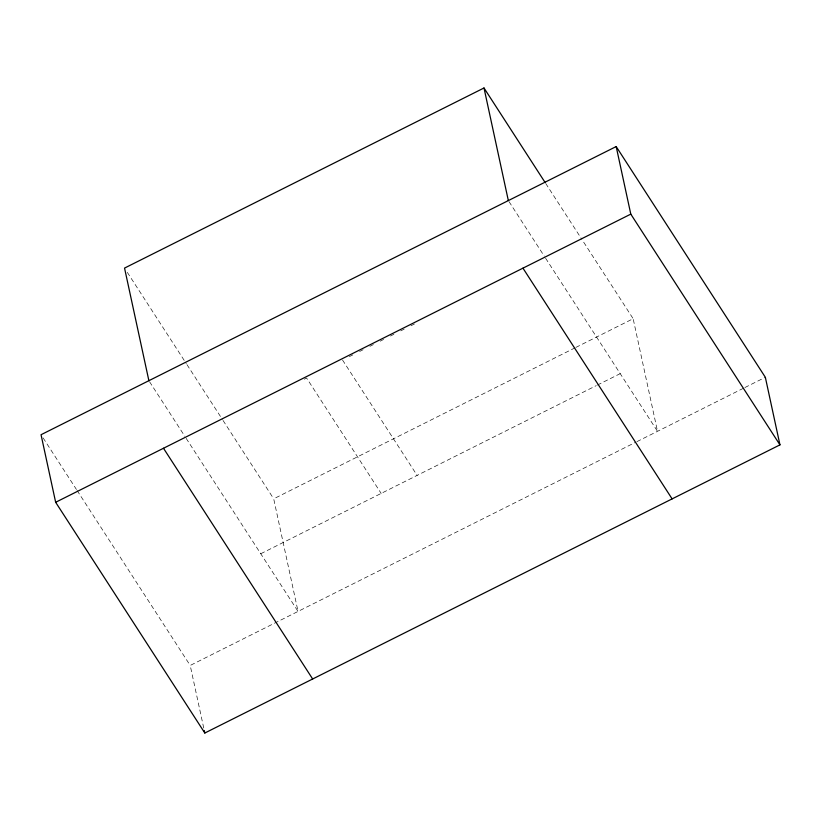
<?xml version="1.0" encoding="UTF-8"?>
<svg xmlns="http://www.w3.org/2000/svg" width="821" height="821" viewBox="0 0 821 821"><rect width="100%" height="100%" fill="white"/><g stroke="black" fill="none" stroke-linecap="round" stroke-linejoin="round"><path stroke-width="0.62" stroke-dasharray="4.11 3.08" d="M304.304 379.189L306.592 378.04L381.17 493.411M349.387 356.601L352.814 354.888M359.66 351.46L363.077 349.736M369.922 346.308L373.35 344.594M380.195 341.167L383.612 339.453M390.468 336.015L393.885 334.301M400.73 330.873L404.158 329.159M411.003 325.732L414.42 324.018M186.172 438.373L298.044 611.419L273.701 498.819L574.772 347.96M575.921 347.386L633.155 318.712L582.51 240.368M260.76 553.744L596.251 385.644M597.39 385.07L620.214 373.637M203.731 728.011L190.205 665.451L635.752 442.221M636.901 441.647L743.775 388.097M744.914 387.522L765.346 377.291M545.739 183.494L581.822 239.291M509.041 201.658L544.251 256.131M545.637 258.276L657.508 431.323L633.155 318.712M342.542 360.029L417.119 475.4M127.317 272.377L186.285 363.59M186.983 364.668L222.358 419.398M223.055 420.475L273.701 498.819M149.576 381.765L184.797 436.238M43.133 437.942L76.435 489.46M77.123 490.527L190.205 665.451"/><path stroke-width="1.23" d="M545.052 182.416L484 87.98L124.546 268.087L148.888 380.698M616.181 146.559L41.05 434.72L55.654 502.288L204.819 733.02L779.95 444.859L765.346 377.291L616.181 146.559L630.795 214.127L779.95 444.859M55.654 502.288L630.795 214.127M522.956 268.159L672.112 498.881M163.492 448.256L312.657 678.988M484 87.98L508.343 200.591M204.275 730.516L204.819 733.02"/></g></svg>
